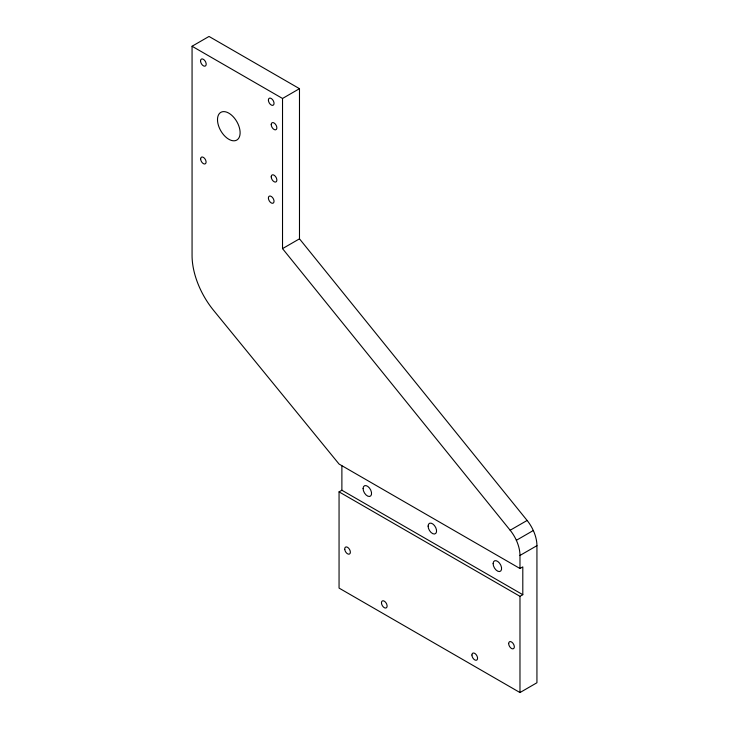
<?xml version="1.0" encoding="UTF-8"?>
<svg xmlns="http://www.w3.org/2000/svg" width="729" height="729" viewBox="0 0 729 729"><rect width="100%" height="100%" fill="white"/><g stroke="black" fill="none" stroke-linecap="round" stroke-linejoin="round"><path stroke-width="1.09" d="M192.064 46.246L209.023 36.45L299.482 88.674L299.482 238.83L527.122 520.46A27.556 15.91 60 0 1 532.343 528.498L533.382 530.657A27.556 15.91 60 0 1 536.936 545.666L536.936 682.754L519.977 692.55L339.058 588.093L339.058 491.865L341.883 490.234L522.802 594.691L522.802 566.88L519.977 568.511L339.058 464.054L213.615 310.408A59.65 34.445 60 0 1 192.064 255.478L192.064 46.246L282.524 98.47L299.482 88.674M519.977 568.511L519.977 555.452A27.556 15.91 60 0 0 516.424 540.453L515.385 538.284A27.556 15.91 60 0 0 510.163 530.247L282.524 248.625L299.482 238.83M510.163 530.247L527.122 520.46M516.351 540.307L533.318 530.512M519.977 555.452L536.936 545.666M339.058 491.865L519.977 596.322L522.802 594.691M519.977 596.322L519.977 692.55M341.883 465.767L341.883 490.234M282.524 98.47L282.524 248.625M493.123 563.645A5.996 3.463 60 0 0 499.483 571.563A5.996 3.463 60 0 0 499.483 563.08A5.996 3.463 60 0 0 493.123 563.645M363.088 488.576A5.996 3.463 60 0 0 369.448 496.485A5.996 3.463 60 0 0 369.448 488.002A5.996 3.463 60 0 0 363.088 488.576M428.105 526.11A5.996 3.463 60 0 0 434.466 534.02A5.996 3.463 60 0 0 434.466 525.545A5.996 3.463 60 0 0 428.105 526.11M471.918 655.016A4 2.305 60 0 0 476.165 660.283A4 2.305 60 0 0 476.165 654.633A4 2.305 60 0 0 471.918 655.016M381.458 602.783A4 2.305 60 0 0 385.705 608.059A4 2.305 60 0 0 385.705 602.409A4 2.305 60 0 0 381.458 602.783M508.669 643.589A4 2.305 60 0 0 512.915 648.865A4 2.305 60 0 0 512.915 643.206A4 2.305 60 0 0 508.669 643.589M344.744 549.42A4 2.305 60 0 0 349.291 554.131A4 2.305 60 0 0 348.58 548.126A4 2.305 60 0 0 344.744 549.42M217.497 119.684A15.992 9.231 60 0 0 234.465 140.788A15.992 9.231 60 0 0 234.465 118.171A15.992 9.231 60 0 0 217.497 119.684M200.539 60.935A4 2.305 60 0 0 204.785 66.202A4 2.305 60 0 0 204.785 60.553A4 2.305 60 0 0 200.539 60.935M268.39 198.024A4 2.305 60 0 0 272.628 203.3A4 2.305 60 0 0 272.628 197.65A4 2.305 60 0 0 268.39 198.024M200.639 158.913A3.864 2.233 60 0 0 204.731 164.007A3.864 2.233 60 0 0 204.731 158.548A3.864 2.233 60 0 0 200.639 158.913M271.215 176.81A4 2.305 60 0 0 275.453 182.086A4 2.305 60 0 0 275.453 176.427A4 2.305 60 0 0 271.215 176.81M271.215 124.586A4 2.305 60 0 0 275.453 129.853A4 2.305 60 0 0 275.453 124.203A4 2.305 60 0 0 271.215 124.586M268.39 100.101A4 2.305 60 0 0 272.628 105.377A4 2.305 60 0 0 272.628 99.718A4 2.305 60 0 0 268.39 100.101"/></g></svg>
